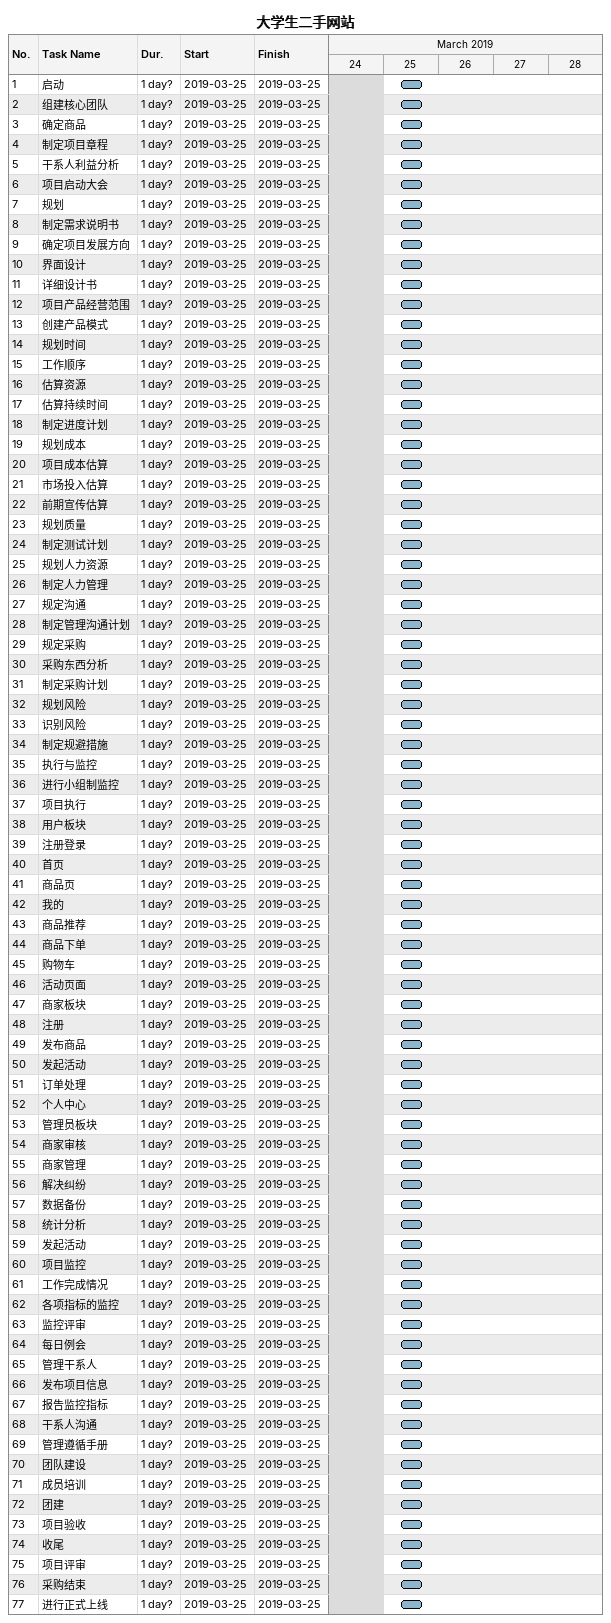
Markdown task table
大学生二手网站

| ID | Task | Duration | Start | Finish |
|---|---|---|---|---|
| 1 | 启动 | 1d? | 2019-03-25 | 2019-03-25 |
| 2 | 组建核心团队 | 1d? | 2019-03-25 | 2019-03-25 |
| 3 | 确定商品 | 1d? | 2019-03-25 | 2019-03-25 |
| 4 | 制定项目章程 | 1d? | 2019-03-25 | 2019-03-25 |
| 5 | 干系人利益分析 | 1d? | 2019-03-25 | 2019-03-25 |
| 6 | 项目启动大会 | 1d? | 2019-03-25 | 2019-03-25 |
| 7 | 规划 | 1d? | 2019-03-25 | 2019-03-25 |
| 8 | 制定需求说明书 | 1d? | 2019-03-25 | 2019-03-25 |
| 9 | 确定项目发展方向 | 1d? | 2019-03-25 | 2019-03-25 |
| 10 | 界面设计 | 1d? | 2019-03-25 | 2019-03-25 |
| 11 | 详细设计书 | 1d? | 2019-03-25 | 2019-03-25 |
| 12 | 项目产品经营范围 | 1d? | 2019-03-25 | 2019-03-25 |
| 13 | 创建产品模式 | 1d? | 2019-03-25 | 2019-03-25 |
| 14 | 规划时间 | 1d? | 2019-03-25 | 2019-03-25 |
| 15 | 工作顺序 | 1d? | 2019-03-25 | 2019-03-25 |
| 16 | 估算资源 | 1d? | 2019-03-25 | 2019-03-25 |
| 17 | 估算持续时间 | 1d? | 2019-03-25 | 2019-03-25 |
| 18 | 制定进度计划 | 1d? | 2019-03-25 | 2019-03-25 |
| 19 | 规划成本 | 1d? | 2019-03-25 | 2019-03-25 |
| 20 | 项目成本估算 | 1d? | 2019-03-25 | 2019-03-25 |
| 21 | 市场投入估算 | 1d? | 2019-03-25 | 2019-03-25 |
| 22 | 前期宣传估算 | 1d? | 2019-03-25 | 2019-03-25 |
| 23 | 规划质量 | 1d? | 2019-03-25 | 2019-03-25 |
| 24 | 制定测试计划 | 1d? | 2019-03-25 | 2019-03-25 |
| 25 | 规划人力资源 | 1d? | 2019-03-25 | 2019-03-25 |
| 26 | 制定人力管理 | 1d? | 2019-03-25 | 2019-03-25 |
| 27 | 规定沟通 | 1d? | 2019-03-25 | 2019-03-25 |
| 28 | 制定管理沟通计划 | 1d? | 2019-03-25 | 2019-03-25 |
| 29 | 规定采购 | 1d? | 2019-03-25 | 2019-03-25 |
| 30 | 采购东西分析 | 1d? | 2019-03-25 | 2019-03-25 |
| 31 | 制定采购计划 | 1d? | 2019-03-25 | 2019-03-25 |
| 32 | 规划风险 | 1d? | 2019-03-25 | 2019-03-25 |
| 33 | 识别风险 | 1d? | 2019-03-25 | 2019-03-25 |
| 34 | 制定规避措施 | 1d? | 2019-03-25 | 2019-03-25 |
| 35 | 执行与监控 | 1d? | 2019-03-25 | 2019-03-25 |
| 36 | 进行小组制监控 | 1d? | 2019-03-25 | 2019-03-25 |
| 37 | 项目执行 | 1d? | 2019-03-25 | 2019-03-25 |
| 38 | 用户板块 | 1d? | 2019-03-25 | 2019-03-25 |
| 39 | 注册登录 | 1d? | 2019-03-25 | 2019-03-25 |
| 40 | 首页 | 1d? | 2019-03-25 | 2019-03-25 |
| 41 | 商品页 | 1d? | 2019-03-25 | 2019-03-25 |
| 42 | 我的 | 1d? | 2019-03-25 | 2019-03-25 |
| 43 | 商品推荐 | 1d? | 2019-03-25 | 2019-03-25 |
| 44 | 商品下单 | 1d? | 2019-03-25 | 2019-03-25 |
| 45 | 购物车 | 1d? | 2019-03-25 | 2019-03-25 |
| 46 | 活动页面 | 1d? | 2019-03-25 | 2019-03-25 |
| 47 | 商家板块 | 1d? | 2019-03-25 | 2019-03-25 |
| 48 | 注册 | 1d? | 2019-03-25 | 2019-03-25 |
| 49 | 发布商品 | 1d? | 2019-03-25 | 2019-03-25 |
| 50 | 发起活动 | 1d? | 2019-03-25 | 2019-03-25 |
| 51 | 订单处理 | 1d? | 2019-03-25 | 2019-03-25 |
| 52 | 个人中心 | 1d? | 2019-03-25 | 2019-03-25 |
| 53 | 管理员板块 | 1d? | 2019-03-25 | 2019-03-25 |
| 54 | 商家审核 | 1d? | 2019-03-25 | 2019-03-25 |
| 55 | 商家管理 | 1d? | 2019-03-25 | 2019-03-25 |
| 56 | 解决纠纷 | 1d? | 2019-03-25 | 2019-03-25 |
| 57 | 数据备份 | 1d? | 2019-03-25 | 2019-03-25 |
| 58 | 统计分析 | 1d? | 2019-03-25 | 2019-03-25 |
| 59 | 发起活动 | 1d? | 2019-03-25 | 2019-03-25 |
| 60 | 项目监控 | 1d? | 2019-03-25 | 2019-03-25 |
| 61 | 工作完成情况 | 1d? | 2019-03-25 | 2019-03-25 |
| 62 | 各项指标的监控 | 1d? | 2019-03-25 | 2019-03-25 |
| 63 | 监控评审 | 1d? | 2019-03-25 | 2019-03-25 |
| 64 | 每日例会 | 1d? | 2019-03-25 | 2019-03-25 |
| 65 | 管理干系人 | 1d? | 2019-03-25 | 2019-03-25 |
| 66 | 发布项目信息 | 1d? | 2019-03-25 | 2019-03-25 |
| 67 | 报告监控指标 | 1d? | 2019-03-25 | 2019-03-25 |
| 68 | 干系人沟通 | 1d? | 2019-03-25 | 2019-03-25 |
| 69 | 管理遵循手册 | 1d? | 2019-03-25 | 2019-03-25 |
| 70 | 团队建设 | 1d? | 2019-03-25 | 2019-03-25 |
| 71 | 成员培训 | 1d? | 2019-03-25 | 2019-03-25 |
| 72 | 团建 | 1d? | 2019-03-25 | 2019-03-25 |
| 73 | 项目验收 | 1d? | 2019-03-25 | 2019-03-25 |
| 74 | 收尾 | 1d? | 2019-03-25 | 2019-03-25 |
| 75 | 项目评审 | 1d? | 2019-03-25 | 2019-03-25 |
| 76 | 采购结束 | 1d? | 2019-03-25 | 2019-03-25 |
| 77 | 进行正式上线 | 1d? | 2019-03-25 | 2019-03-25 |
